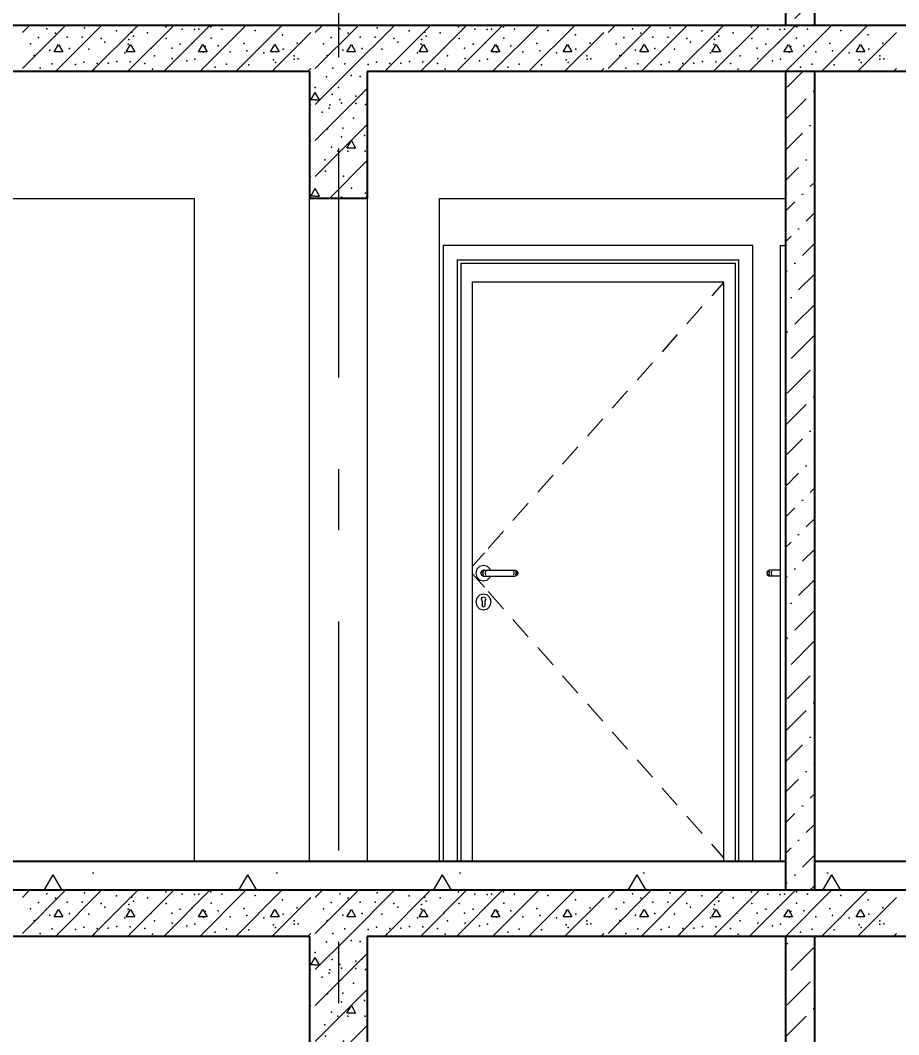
# Model space of a CAD drawing. Header units: millimetres. Extents: x 18162 to 7085488, y 72188 to 247925.
# Drawn here: x 4262510 to 4265555, y 131152 to 134670 of the extents above; entities that cross this region are included whole.
import ezdxf
from ezdxf.enums import TextEntityAlignment as Align

# ---------------------------------------------------------------- set-up
doc = ezdxf.new("R2010")
doc.units = ezdxf.units.MM
doc.header["$MEASUREMENT"] = 0
doc.linetypes.add('Double Dashed', pattern=[1093.611073, 529.166651, -211.666656, 141.111112, -211.666656])
for name, color, linetype in [('Archicad Doors', 7, 'Continuous'), ('Structural - Bearing', 7, 'Continuous'), ('Structural - Grid', 7, 'Continuous')]:
    doc.layers.add(name, color=color, linetype=linetype)
doc.styles.add('GENERATED_STYLE_3', font='', dxfattribs={"width": 0.8})
doc.styles.get('GENERATED_STYLE_3').set_extended_font_data('ISOCPEUR MON')
doc.dimstyles.new('GENERATED_STYLE__12', dxfattribs={"dimtxt": 330.000007, "dimasz": 171, "dimexe": 0.18, "dimexo": 150, "dimgap": 0, "dimtad": 1, "dimdec": 0, "dimzin": 0, "dimdsep": 46, "dimtxsty": 'GENERATED_STYLE_3', "dimblk": 'ARROWHEAD_2', "dimblk1": 'ARROWHEAD_2', "dimblk2": 'ARROWHEAD_2', "dimcen": 0.09, "dimclrd": 13, "dimclre": 13, "dimclrt": 13, "dimadec": 0, "dimazin": 0, "dimtfac": 1, "dimtdec": 4, "dimtmove": 0, "dimatfit": 3, "dimfxl": 1, "dimtolj": 1, "dimtzin": 0, "dimarcsym": 0})
pattern_1 = [(45, (4294986.58, 104752.7), (-106.066, 106.066), [112.5, -37.5, 0, -37.5]), (45, (4294999.84, 104872.03), (-106.066, 106.066), [112.5, -37.5, 0, -37.5])]
pattern_2 = [(0, (4294986.6, 104752.7), (0, 1169.134), [73.125, -601.875]), (0, (4295324.1, 105337.3), (0, 1169.134), [73.125, -601.875]), (60, (4294986.6, 104752.7), (-1012.5, 584.567), [73.125, -601.875]), (60, (4295661.6, 104752.7), (-1012.5, 584.567), [73.125, -601.875]), (120, (4295059.7, 104752.7), (1012.5, 584.567), [73.125, -601.875]), (120, (4295734.7, 104752.7), (1012.5, 584.567), [73.125, -601.875]), (0, (4294986.58, 104865.2), (0, 225), [0, -225, 0, -337.5]), (45, (4295099.08, 104865.2), (-159.099, 159.099), [0, -168.75, 0, -281.25])]

# ---------------------------------------------------------------- blocks, each defined once
blk = doc.blocks.new('*X1374', base_point=(4294986.6, 104752.7))
at = {"layer": 'Structural - Bearing', "color": 7, "linetype": 'Continuous', "lineweight": 9}
for p, q in [((4262517.7, 131628.1), (4262542.2, 131652.7)), ((4262517.7, 131503.1), (4262667.2, 131652.7)), ((4262632.2, 131492.7), (4262792.2, 131652.7)), ((4262757.2, 131492.7), (4262917.2, 131652.7)), ((4262882.2, 131492.7), (4263042.2, 131652.7)), ((4263007.2, 131492.7), (4263167.2, 131652.7)), ((4263132.2, 131492.7), (4263292.2, 131652.7)), ((4263257.2, 131492.7), (4263417.2, 131652.7)), ((4263382.2, 131492.7), (4263517.7, 131628.1)), ((4263532.8, 131628.1), (4263557.4, 131652.7)), ((4263532.8, 131503.1), (4263682.4, 131652.7)), ((4263647.4, 131492.7), (4263807.4, 131652.7)), ((4263772.4, 131492.7), (4263932.4, 131652.7)), ((4263897.4, 131492.7), (4264057.4, 131652.7)), ((4264022.4, 131492.7), (4264182.4, 131652.7)), ((4264147.4, 131492.7), (4264307.4, 131652.7)), ((4264272.4, 131492.7), (4264432.4, 131652.7)), ((4264397.4, 131492.7), (4264532.8, 131628.1)), ((4264547.9, 131628.1), (4264572.5, 131652.7)), ((4264547.9, 131503.1), (4264697.5, 131652.7)), ((4264662.5, 131492.7), (4264822.5, 131652.7)), ((4264787.5, 131492.7), (4264947.5, 131652.7)), ((4264912.5, 131492.7), (4265072.5, 131652.7)), ((4265037.5, 131492.7), (4265197.5, 131652.7)), ((4265162.5, 131492.7), (4265322.5, 131652.7)), ((4265287.5, 131492.7), (4265447.5, 131652.7)), ((4265412.5, 131492.7), (4265547.9, 131628.1)), ((4262627.5, 131560.5), (4262642.7, 131586.5)), ((4262642.7, 131586.5), (4262657.6, 131560.4)), ((4262877.5, 131560.5), (4262892.7, 131586.5)), ((4262892.7, 131586.5), (4262907.6, 131560.4)), ((4263127.5, 131560.5), (4263142.7, 131586.5)), ((4263142.7, 131586.5), (4263157.6, 131560.4)), ((4263377.5, 131560.5), (4263392.7, 131586.5)), ((4263392.7, 131586.5), (4263407.6, 131560.4)), ((4263642.7, 131560.5), (4263657.8, 131586.5)), ((4263657.8, 131586.5), (4263672.7, 131560.4)), ((4263892.7, 131560.5), (4263907.8, 131586.5)), ((4263907.8, 131586.5), (4263922.7, 131560.4)), ((4264142.7, 131560.5), (4264157.8, 131586.5)), ((4264157.8, 131586.5), (4264172.7, 131560.4)), ((4264392.7, 131560.5), (4264407.8, 131586.5)), ((4264407.8, 131586.5), (4264422.7, 131560.4)), ((4264657.8, 131560.5), (4264672.9, 131586.5)), ((4264672.9, 131586.5), (4264687.8, 131560.4)), ((4264907.8, 131560.5), (4264922.9, 131586.5)), ((4264922.9, 131586.5), (4264937.8, 131560.4)), ((4265157.8, 131560.5), (4265172.9, 131586.5)), ((4265172.9, 131586.5), (4265187.8, 131560.4)), ((4265407.8, 131560.5), (4265422.9, 131586.5)), ((4265422.9, 131586.5), (4265437.8, 131560.4)), ((4262657.6, 131560.4), (4262627.5, 131560.5)), ((4262907.6, 131560.4), (4262877.5, 131560.5)), ((4263157.6, 131560.4), (4263127.5, 131560.5)), ((4263407.6, 131560.4), (4263377.5, 131560.5)), ((4263672.7, 131560.4), (4263642.7, 131560.5)), ((4263922.7, 131560.4), (4263892.7, 131560.5)), ((4264172.7, 131560.4), (4264142.7, 131560.5)), ((4264422.7, 131560.4), (4264392.7, 131560.5)), ((4264687.8, 131560.4), (4264657.8, 131560.5)), ((4264937.8, 131560.4), (4264907.8, 131560.5)), ((4265187.8, 131560.4), (4265157.8, 131560.5)), ((4265437.8, 131560.4), (4265407.8, 131560.5)), ((4263507.2, 131492.7), (4263517.7, 131503.1)), ((4264522.4, 131492.7), (4264532.8, 131503.1)), ((4265537.5, 131492.7), (4265547.9, 131503.1))]:
    blk.add_line(p, q, dxfattribs=at)
for p in [(4262602.4, 131640.3), (4262631.6, 131625.8), (4262732.4, 131644.2), (4262843.2, 131633.9), (4262897.1, 131628.7), (4262951.2, 131627.1), (4263014.4, 131647.1), (4263071.1, 131639), (4263113.5, 131637.9), (4263128.9, 131639.5), (4263170.6, 131647.2), (4263208.9, 131639), (4263324.4, 131634.8), (4263617.5, 131640.3), (4263646.7, 131625.8), (4263747.6, 131644.2), (4263858.3, 131633.9), (4263912.2, 131628.7), (4263966.3, 131627.1), (4264029.5, 131647.1), (4264086.2, 131639), (4264128.6, 131637.9), (4264144, 131639.5), (4264185.8, 131647.2), (4264224, 131639), (4264339.5, 131634.8), (4264632.6, 131640.3), (4264661.8, 131625.8), (4264762.7, 131644.2), (4264873.4, 131633.9), (4264927.4, 131628.7), (4264981.5, 131627.1), (4265044.6, 131647.1), (4265101.4, 131639), (4265143.7, 131637.9), (4265159.2, 131639.5), (4265200.9, 131647.2), (4265239.2, 131639), (4265354.6, 131634.8), (4262545.7, 131588.8), (4262572.8, 131610.3), (4262673.1, 131611.7), (4262724.8, 131611.3), (4262790.5, 131607.4), (4262803.4, 131594), (4262884.4, 131587.5), (4262886.3, 131603.9), (4262902.2, 131615.1), (4263016.1, 131607), (4263064.7, 131587.5), (4263105.9, 131591.4), (4263171.4, 131608.7), (4263286, 131589.4), (4263419.4, 131619.4), (4263470.3, 131591.4), (4263560.8, 131588.8), (4263587.9, 131610.3), (4263688.2, 131611.7), (4263739.9, 131611.3), (4263805.6, 131607.4), (4263818.5, 131594), (4263899.5, 131587.5), (4263901.4, 131603.9), (4263917.3, 131615.1), (4264031.2, 131607), (4264079.8, 131587.5), (4264121, 131591.4), (4264186.5, 131608.7), (4264301.2, 131589.4), (4264434.6, 131619.4), (4264485.5, 131591.4), (4264576, 131588.8), (4264603, 131610.3), (4264703.3, 131611.7), (4264755, 131611.3), (4264820.7, 131607.4), (4264833.6, 131594), (4264914.7, 131587.5), (4264916.6, 131603.9), (4264932.4, 131615.1), (4265046.4, 131607), (4265094.9, 131587.5), (4265136.2, 131591.4), (4265201.6, 131608.7), (4265316.3, 131589.4), (4265449.7, 131619.4), (4265500.6, 131591.4), (4262612.7, 131566.9), (4262680.3, 131572.7), (4262747.9, 131569.5), (4262872.4, 131557.6), (4262963.6, 131574), (4263035.1, 131573.3), (4263145.8, 131559.2), (4263151, 131579.8), (4263196.1, 131581.7), (4263237.7, 131560.5), (4263295.7, 131564.8), (4263354, 131557.4), (4263421.4, 131569.5), (4263627.8, 131566.9), (4263695.4, 131572.7), (4263763, 131569.5), (4263887.5, 131557.6), (4263978.7, 131574), (4264050.2, 131573.3), (4264160.9, 131559.2), (4264166.1, 131579.8), (4264211.2, 131581.7), (4264252.9, 131560.5), (4264310.8, 131564.8), (4264369.1, 131557.4), (4264436.5, 131569.5), (4264642.9, 131566.9), (4264710.5, 131572.7), (4264778.1, 131569.5), (4264902.7, 131557.6), (4264993.8, 131574), (4265065.3, 131573.3), (4265176.1, 131559.2), (4265181.2, 131579.8), (4265226.4, 131581.7), (4265268, 131560.5), (4265325.9, 131564.8), (4265384.3, 131557.4), (4265451.6, 131569.5), (4262558.7, 131548.3), (4262620.2, 131519), (4262701.1, 131516.3), (4262729.9, 131524.4), (4262776.6, 131520.5), (4262814.4, 131521.5), (4262844.5, 131527), (4262890.8, 131525.7), (4262941.9, 131520.2), (4262975.8, 131546.3), (4263036.8, 131538.2), (4263087.5, 131529.3), (4263115.1, 131535.4), (4263224.7, 131517.4), (4263302, 131515.9), (4263387.9, 131532.8), (4263394.7, 131523.6), (4263459.6, 131546.8), (4263459.8, 131535), (4263473.5, 131536), (4263573.8, 131548.3), (4263635.3, 131519), (4263716.2, 131516.3), (4263745, 131524.4), (4263791.7, 131520.5), (4263829.6, 131521.5), (4263859.6, 131527), (4263906, 131525.7), (4263957, 131520.2), (4263991, 131546.3), (4264051.9, 131538.2), (4264102.6, 131529.3), (4264130.2, 131535.4), (4264239.9, 131517.4), (4264317.1, 131515.9), (4264403, 131532.8), (4264409.8, 131523.6), (4264474.7, 131546.8), (4264474.9, 131535), (4264488.7, 131536), (4264589, 131548.3), (4264650.5, 131519), (4264731.4, 131516.3), (4264760.1, 131524.4), (4264806.8, 131520.5), (4264844.7, 131521.5), (4264874.7, 131527), (4264921.1, 131525.7), (4264972.2, 131520.2), (4265006.1, 131546.3), (4265067, 131538.2), (4265117.7, 131529.3), (4265145.4, 131535.4), (4265255, 131517.4), (4265332.2, 131515.9), (4265418.1, 131532.8), (4265425, 131523.6), (4265489.9, 131546.8), (4265490, 131535), (4265503.8, 131536), (4262578.8, 131503.5), (4262767.3, 131502), (4262968.5, 131500.7), (4263185.3, 131507.3), (4263593.9, 131503.5), (4263782.4, 131502), (4263983.6, 131500.7), (4264200.4, 131507.3), (4264609, 131503.5), (4264797.6, 131502), (4264998.8, 131500.7), (4265215.6, 131507.3)]:
    blk.add_point(p, dxfattribs=at)
blk = doc.blocks.new('*X1387', base_point=(4294986.6, 104752.7))
at = {"layer": 'Structural - Bearing', "color": 7, "linetype": 'Continuous', "lineweight": 9}
for p, q in [((4262517.7, 134628.2), (4262542.2, 134652.7)), ((4262517.7, 134503.2), (4262667.2, 134652.7)), ((4262632.2, 134492.7), (4262792.2, 134652.7)), ((4262757.2, 134492.7), (4262917.2, 134652.7)), ((4262882.2, 134492.7), (4263042.2, 134652.7)), ((4263007.2, 134492.7), (4263167.2, 134652.7)), ((4263132.2, 134492.7), (4263292.2, 134652.7)), ((4263257.2, 134492.7), (4263417.2, 134652.7)), ((4263532.8, 134628.2), (4263557.3, 134652.7)), ((4263532.8, 134503.2), (4263682.3, 134652.7)), ((4263647.3, 134492.7), (4263807.3, 134652.7)), ((4263772.3, 134492.7), (4263932.3, 134652.7)), ((4263897.3, 134492.7), (4264057.3, 134652.7)), ((4264022.3, 134492.7), (4264182.3, 134652.7)), ((4264147.3, 134492.7), (4264307.3, 134652.7)), ((4264272.3, 134492.7), (4264432.3, 134652.7)), ((4264547.9, 134628.2), (4264572.5, 134652.7)), ((4264547.9, 134503.2), (4264697.5, 134652.7)), ((4264662.5, 134492.7), (4264822.5, 134652.7)), ((4264787.5, 134492.7), (4264947.5, 134652.7)), ((4264912.5, 134492.7), (4265072.5, 134652.7)), ((4265037.5, 134492.7), (4265197.5, 134652.7)), ((4265162.5, 134492.7), (4265322.5, 134652.7)), ((4265287.5, 134492.7), (4265447.5, 134652.7)), ((4263382.2, 134492.7), (4263517.7, 134628.2)), ((4264397.3, 134492.7), (4264532.8, 134628.2)), ((4265412.5, 134492.7), (4265547.9, 134628.2)), ((4262627.5, 134560.5), (4262642.7, 134586.5)), ((4262642.7, 134586.5), (4262657.6, 134560.5)), ((4262877.5, 134560.5), (4262892.7, 134586.5)), ((4262892.7, 134586.5), (4262907.6, 134560.5)), ((4263127.5, 134560.5), (4263142.7, 134586.5)), ((4263142.7, 134586.5), (4263157.6, 134560.5)), ((4263377.5, 134560.5), (4263392.7, 134586.5)), ((4263392.7, 134586.5), (4263407.6, 134560.5)), ((4263642.7, 134560.5), (4263657.8, 134586.5)), ((4263657.8, 134586.5), (4263672.7, 134560.5)), ((4263892.7, 134560.5), (4263907.8, 134586.5)), ((4263907.8, 134586.5), (4263922.7, 134560.5)), ((4264142.7, 134560.5), (4264157.8, 134586.5)), ((4264157.8, 134586.5), (4264172.7, 134560.5)), ((4264392.7, 134560.5), (4264407.8, 134586.5)), ((4264407.8, 134586.5), (4264422.7, 134560.5)), ((4264657.8, 134560.5), (4264672.9, 134586.5)), ((4264672.9, 134586.5), (4264687.8, 134560.5)), ((4264907.8, 134560.5), (4264922.9, 134586.5)), ((4264922.9, 134586.5), (4264937.8, 134560.5)), ((4265157.8, 134560.5), (4265172.9, 134586.5)), ((4265172.9, 134586.5), (4265187.8, 134560.5)), ((4265407.8, 134560.5), (4265422.9, 134586.5)), ((4265422.9, 134586.5), (4265437.8, 134560.5)), ((4262657.6, 134560.5), (4262627.5, 134560.5)), ((4262907.6, 134560.5), (4262877.5, 134560.5)), ((4263157.6, 134560.5), (4263127.5, 134560.5)), ((4263407.6, 134560.5), (4263377.5, 134560.5)), ((4263672.7, 134560.5), (4263642.7, 134560.5)), ((4263922.7, 134560.5), (4263892.7, 134560.5)), ((4264172.7, 134560.5), (4264142.7, 134560.5)), ((4264422.7, 134560.5), (4264392.7, 134560.5)), ((4264687.8, 134560.5), (4264657.8, 134560.5)), ((4264937.8, 134560.5), (4264907.8, 134560.5)), ((4265187.8, 134560.5), (4265157.8, 134560.5)), ((4265437.8, 134560.5), (4265407.8, 134560.5)), ((4263507.2, 134492.7), (4263517.7, 134503.2)), ((4264522.3, 134492.7), (4264532.8, 134503.2)), ((4265537.5, 134492.7), (4265547.9, 134503.2))]:
    blk.add_line(p, q, dxfattribs=at)
for p in [(4263014.4, 134647.2), (4263170.6, 134647.3), (4264029.5, 134647.2), (4264185.8, 134647.3), (4265044.6, 134647.2), (4265200.9, 134647.3), (4262602.4, 134640.4), (4262631.6, 134625.8), (4262673.1, 134611.7), (4262724.8, 134611.4), (4262732.4, 134644.2), (4262843.2, 134633.9), (4262897.1, 134628.7), (4262902.2, 134615.2), (4262951.2, 134627.2), (4263071.1, 134639.1), (4263113.5, 134638), (4263128.9, 134639.5), (4263208.9, 134639.1), (4263324.4, 134634.9), (4263419.4, 134619.5), (4263617.5, 134640.4), (4263646.7, 134625.8), (4263688.2, 134611.7), (4263739.9, 134611.4), (4263747.6, 134644.2), (4263858.3, 134633.9), (4263912.2, 134628.7), (4263917.3, 134615.2), (4263966.3, 134627.2), (4264086.2, 134639.1), (4264128.6, 134638), (4264144, 134639.5), (4264224, 134639.1), (4264339.5, 134634.9), (4264434.6, 134619.5), (4264632.6, 134640.4), (4264661.8, 134625.8), (4264703.3, 134611.7), (4264755, 134611.4), (4264762.7, 134644.2), (4264873.4, 134633.9), (4264927.4, 134628.7), (4264932.4, 134615.2), (4264981.5, 134627.2), (4265101.4, 134639.1), (4265143.7, 134638), (4265159.2, 134639.5), (4265239.2, 134639.1), (4265354.6, 134634.9), (4265449.7, 134619.5), (4262545.7, 134588.9), (4262572.8, 134610.3), (4262790.5, 134607.5), (4262803.4, 134594), (4262884.4, 134587.6), (4262886.3, 134604), (4263016.1, 134607.1), (4263064.7, 134587.6), (4263105.9, 134591.4), (4263151, 134579.8), (4263171.4, 134608.7), (4263196.1, 134581.7), (4263286, 134589.5), (4263470.3, 134591.4), (4263560.8, 134588.9), (4263587.9, 134610.3), (4263805.6, 134607.5), (4263818.5, 134594), (4263899.5, 134587.6), (4263901.4, 134604), (4264031.2, 134607.1), (4264079.8, 134587.6), (4264121, 134591.4), (4264166.1, 134579.8), (4264186.5, 134608.7), (4264211.2, 134581.7), (4264301.2, 134589.5), (4264485.5, 134591.4), (4264576, 134588.9), (4264603, 134610.3), (4264820.7, 134607.5), (4264833.6, 134594), (4264914.7, 134587.6), (4264916.6, 134604), (4265046.4, 134607.1), (4265094.9, 134587.6), (4265136.2, 134591.4), (4265181.2, 134579.8), (4265201.6, 134608.7), (4265226.4, 134581.7), (4265316.3, 134589.5), (4265500.6, 134591.4), (4262558.7, 134548.4), (4262612.7, 134567), (4262680.3, 134572.8), (4262747.9, 134569.5), (4262872.4, 134557.6), (4262963.6, 134574.1), (4262975.8, 134546.4), (4263035.1, 134573.4), (4263145.8, 134559.2), (4263237.7, 134560.5), (4263295.7, 134564.8), (4263354, 134557.5), (4263421.4, 134569.5), (4263459.6, 134546.8), (4263573.8, 134548.4), (4263627.8, 134567), (4263695.4, 134572.8), (4263763, 134569.5), (4263887.5, 134557.6), (4263978.7, 134574.1), (4263991, 134546.4), (4264050.2, 134573.4), (4264160.9, 134559.2), (4264252.9, 134560.5), (4264310.8, 134564.8), (4264369.1, 134557.5), (4264436.5, 134569.5), (4264474.7, 134546.8), (4264589, 134548.4), (4264642.9, 134567), (4264710.5, 134572.8), (4264778.1, 134569.5), (4264902.7, 134557.6), (4264993.8, 134574.1), (4265006.1, 134546.4), (4265065.3, 134573.4), (4265176.1, 134559.2), (4265268, 134560.5), (4265325.9, 134564.8), (4265384.3, 134557.5), (4265451.6, 134569.5), (4265489.9, 134546.8), (4262620.2, 134519), (4262701.1, 134516.4), (4262729.9, 134524.5), (4262776.6, 134520.6), (4262814.4, 134521.5), (4262844.5, 134527), (4262890.8, 134525.8), (4262941.9, 134520.3), (4263036.8, 134538.2), (4263087.5, 134529.4), (4263115.1, 134535.5), (4263185.3, 134507.4), (4263224.7, 134517.5), (4263302, 134515.9), (4263387.9, 134532.8), (4263394.7, 134523.6), (4263459.8, 134535), (4263473.5, 134536), (4263635.3, 134519), (4263716.2, 134516.4), (4263745, 134524.5), (4263791.7, 134520.6), (4263829.6, 134521.5), (4263859.6, 134527), (4263906, 134525.8), (4263957, 134520.3), (4264051.9, 134538.2), (4264102.6, 134529.4), (4264130.2, 134535.5), (4264200.4, 134507.4), (4264239.9, 134517.5), (4264317.1, 134515.9), (4264403, 134532.8), (4264409.8, 134523.6), (4264474.9, 134535), (4264488.7, 134536), (4264650.5, 134519), (4264731.4, 134516.4), (4264760.1, 134524.5), (4264806.8, 134520.6), (4264844.7, 134521.5), (4264874.7, 134527), (4264921.1, 134525.8), (4264972.2, 134520.3), (4265067, 134538.2), (4265117.7, 134529.4), (4265145.4, 134535.5), (4265215.6, 134507.4), (4265255, 134517.5), (4265332.2, 134515.9), (4265418.1, 134532.8), (4265425, 134523.6), (4265490, 134535), (4265503.8, 134536), (4262578.8, 134503.6), (4262767.3, 134502), (4262968.5, 134500.8), (4263593.9, 134503.6), (4263782.4, 134502), (4263983.6, 134500.8), (4264609, 134503.6), (4264797.6, 134502), (4264998.8, 134500.8)]:
    blk.add_point(p, dxfattribs=at)
blk = doc.blocks.new('*X1462', base_point=(4294986.6, 104752.7))
at = {"layer": 'Structural - Bearing', "color": 7, "linetype": 'Continuous', "lineweight": 9}
for p, q in [((4263532.8, 131378.1), (4263647.4, 131492.7)), ((4263517.7, 131393.8), (4263532.8, 131419.8)), ((4263532.8, 131253.1), (4263713.1, 131433.4)), ((4263547.9, 131393.8), (4263532.8, 131419.8)), ((4263513.1, 131373.6), (4263517.7, 131378.1)), ((4263532.8, 131393.8), (4263517.7, 131393.8)), ((4263532.8, 131393.8), (4263547.9, 131393.8)), ((4263532.8, 131128.1), (4263713.1, 131308.4)), ((4263513.1, 131248.6), (4263517.7, 131253.1)), ((4263642.7, 131227.1), (4263657.8, 131253.1)), ((4263657.8, 131253.1), (4263672.7, 131227.1)), ((4263672.7, 131227.1), (4263642.7, 131227.1)), ((4263582.4, 131052.7), (4263713.1, 131183.4)), ((4263513.1, 131123.6), (4263517.7, 131128.1)), ((4263517.7, 131060.5), (4263532.8, 131086.5)), ((4263532.8, 131060.5), (4263517.7, 131060.5)), ((4263547.9, 131060.5), (4263532.8, 131086.5)), ((4263532.8, 131060.5), (4263547.9, 131060.5)), ((4263707.4, 131052.7), (4263713.1, 131058.4))]:
    blk.add_line(p, q, dxfattribs=at)
for p in [(4263571.3, 131474.1), (4263657.3, 131478.8), (4263687.9, 131475.1), (4263532.8, 131436.8), (4263591.7, 131412.4), (4263613.6, 131436.8), (4263694.1, 131414.4), (4263583.1, 131376.8), (4263617.5, 131395.6), (4263623.9, 131382.8), (4263673.8, 131406.8), (4263673.8, 131381.2), (4263706.7, 131378.3), (4263557, 131351.9), (4263580.9, 131365.2), (4263665, 131330.4), (4263575.4, 131293.3), (4263627.8, 131296.5), (4263703.8, 131270.7), (4263623.3, 131265.5), (4263589.3, 131230.6), (4263610.6, 131216.3), (4263645.8, 131216.6), (4263669, 131226.9), (4263705.2, 131216.1), (4263566.1, 131186.7), (4263568, 131147.3), (4263631, 131129.5), (4263658.8, 131087.8), (4263707.2, 131070.8), (4263624.8, 131056.9)]:
    blk.add_point(p, dxfattribs=at)
blk = doc.blocks.new('*X1463', base_point=(4294986.6, 104752.7))
at = {"layer": 'Structural - Bearing', "color": 7, "linetype": 'Continuous', "lineweight": 9}
for p, q in [((4263532.8, 134378.2), (4263647.3, 134492.7)), ((4263517.7, 134393.9), (4263532.8, 134419.9)), ((4263532.8, 134253.2), (4263713.1, 134433.5)), ((4263547.9, 134393.9), (4263532.8, 134419.9)), ((4263513.1, 134373.6), (4263517.7, 134378.2)), ((4263532.8, 134393.8), (4263517.7, 134393.9)), ((4263532.8, 134393.8), (4263547.9, 134393.9)), ((4263532.8, 134128.2), (4263713.1, 134308.5)), ((4263513.1, 134248.6), (4263517.7, 134253.2)), ((4263642.7, 134227.2), (4263657.8, 134253.2)), ((4263672.7, 134227.2), (4263642.7, 134227.2)), ((4263657.8, 134253.2), (4263672.7, 134227.2)), ((4263582.3, 134052.7), (4263713.1, 134183.5)), ((4263513.1, 134123.6), (4263517.7, 134128.2)), ((4263517.7, 134060.5), (4263532.8, 134086.5)), ((4263547.9, 134060.5), (4263532.8, 134086.5)), ((4263532.8, 134060.5), (4263517.7, 134060.5)), ((4263532.8, 134060.5), (4263547.9, 134060.5)), ((4263707.3, 134052.7), (4263713.1, 134058.5))]:
    blk.add_line(p, q, dxfattribs=at)
for p in [(4263571.3, 134474.2), (4263657.3, 134478.8), (4263687.9, 134475.2), (4263532.8, 134436.9), (4263613.6, 134436.9), (4263591.7, 134412.4), (4263673.8, 134406.9), (4263694.1, 134414.4), (4263580.9, 134365.2), (4263583.1, 134376.8), (4263617.5, 134395.7), (4263623.9, 134382.8), (4263673.8, 134381.2), (4263706.7, 134378.4), (4263557, 134351.9), (4263665, 134330.5), (4263627.8, 134296.5), (4263575.4, 134293.4), (4263623.3, 134265.6), (4263703.8, 134270.8), (4263589.3, 134230.6), (4263669, 134227), (4263610.6, 134216.3), (4263645.8, 134216.7), (4263705.2, 134216.1), (4263566.1, 134186.8), (4263568, 134147.3), (4263631, 134129.6), (4263658.8, 134087.9), (4263624.8, 134057), (4263707.2, 134070.8)]:
    blk.add_point(p, dxfattribs=at)
blk = doc.blocks.new('Standard grid marker[365]_3', base_point=(4263613.1, 164752.7))
at = {"layer": 'Structural - Grid', "color": 13, "linetype": 'Double Dashed', "lineweight": 13, "ltscale": 1.5}
blk.add_line((4263613.1, 163752.7), (4263613.1, 97752.7), dxfattribs=at)
at = {"layer": 'Structural - Grid', "color": 13, "lineweight": 13, "style": 'GENERATED_STYLE_3'}
blk.add_attdef('AC_MarkerText_1', text='', height=375, rotation=360, dxfattribs=at).set_placement((4263613.1, 96490.2), align=Align.TOP_CENTER)
blk = doc.blocks.new('*D1665', base_point=(4294986.6, 104752.7))
at = {"color": 12, "linetype": 'Continuous', "lineweight": 35}
for p, q in [((4268368, 131557.7), (4268593, 131427.8)), ((4268368, 128817.7), (4268593, 128687.8))]:
    blk.add_line(p, q, dxfattribs=at)
at = {"color": 13, "linetype": 'Continuous', "lineweight": 13}
for p, q in [((4268649.2, 131492.7), (4268311.7, 131492.7)), ((4268480.5, 128752.7), (4268480.5, 131492.7)), ((4268649.2, 128752.7), (4268311.7, 128752.7))]:
    blk.add_line(p, q, dxfattribs=at)
at = {"color": 13, "lineweight": 13, "char_height": 330, "attachment_point": 7, "rotation": 90, "style": 'GENERATED_STYLE_3'}
for s, insert in [('\\A1;{\\pql;\\fISOCPEUR MON|b0|i0|c0|p0;\\W0.800000;260}', (4268510.3, 130874.4)), ('\\A1;{\\pql;\\fISOCPEUR MON|b0|i0|c0|p0;\\W0.800000;2,740}', (4268576.1, 129417.9))]:
    blk.add_mtext(s, dxfattribs=dict(at, insert=insert))
blk = doc.blocks.new('ARROWHEAD_2')
at = {"color": 0, "linetype": 'Continuous', "lineweight": 0}
for p, q in [((-0.378, -0.655), (0.378, 0.655)), ((0, 0), (-1, 0))]:
    blk.add_line(p, q, dxfattribs=at)
blk = doc.blocks.new('*D1666', base_point=(4294986.6, 104752.7))
at = {"color": 12, "linetype": 'Continuous', "lineweight": 35}
for p, q in [((4268368, 131817.7), (4268593, 131687.8)), ((4268368, 131557.7), (4268593, 131427.8))]:
    blk.add_line(p, q, dxfattribs=at)
at = {"color": 13, "linetype": 'Continuous', "lineweight": 13}
for p, q in [((4268649.2, 131752.7), (4268311.7, 131752.7)), ((4268480.5, 131492.7), (4268480.5, 131752.7)), ((4268649.2, 131492.7), (4268311.7, 131492.7))]:
    blk.add_line(p, q, dxfattribs=at)
blk = doc.blocks.new('*D1667', base_point=(4294986.6, 104752.7))
at = {"color": 12, "linetype": 'Continuous', "lineweight": 35}
for p, q in [((4268368, 134557.7), (4268593, 134427.8)), ((4268368, 131817.7), (4268593, 131687.8))]:
    blk.add_line(p, q, dxfattribs=at)
at = {"color": 13, "linetype": 'Continuous', "lineweight": 13}
for p, q in [((4268649.2, 134492.7), (4268311.7, 134492.7)), ((4268480.5, 131752.7), (4268480.5, 134492.7)), ((4268649.2, 131752.7), (4268311.7, 131752.7))]:
    blk.add_line(p, q, dxfattribs=at)
at = {"color": 13, "lineweight": 13, "char_height": 330, "attachment_point": 7, "rotation": 90, "style": 'GENERATED_STYLE_3'}
for s, insert in [('\\A1;{\\pql;\\fISOCPEUR MON|b0|i0|c0|p0;\\W0.800000;260}', (4268510.3, 133874.4)), ('\\A1;{\\pql;\\fISOCPEUR MON|b0|i0|c0|p0;\\W0.800000;2,740}', (4268576.1, 132417.9))]:
    blk.add_mtext(s, dxfattribs=dict(at, insert=insert))
blk = doc.blocks.new('*D1668', base_point=(4294986.6, 104752.7))
at = {"color": 12, "linetype": 'Continuous', "lineweight": 35}
for p, q in [((4268368, 134817.7), (4268593, 134687.8)), ((4268368, 134557.7), (4268593, 134427.8))]:
    blk.add_line(p, q, dxfattribs=at)
at = {"color": 13, "linetype": 'Continuous', "lineweight": 13}
for p, q in [((4268649.2, 134752.7), (4268311.7, 134752.7)), ((4268480.5, 134492.7), (4268480.5, 134752.7)), ((4268649.2, 134492.7), (4268311.7, 134492.7))]:
    blk.add_line(p, q, dxfattribs=at)
blk = doc.blocks.new('*D1712', base_point=(4294986.6, 104752.7))
at = {"color": 12, "linetype": 'Continuous', "lineweight": 35}
for p, q in [((4271333.2, 131117.7), (4271558.2, 130987.8)), ((4271333.2, 128817.7), (4271558.2, 128687.8))]:
    blk.add_line(p, q, dxfattribs=at)
at = {"color": 13, "linetype": 'Continuous', "lineweight": 13}
for p, q in [((4271614.4, 131052.7), (4270763.1, 131052.7)), ((4271445.7, 128752.7), (4271445.7, 131052.7)), ((4271614.4, 128752.7), (4271276.9, 128752.7))]:
    blk.add_line(p, q, dxfattribs=at)
at = {"color": 13, "lineweight": 13, "char_height": 330, "attachment_point": 7, "rotation": 90, "style": 'GENERATED_STYLE_3'}
for s, insert in [('\\A1;{\\pql;\\fISOCPEUR MON|b0|i0|c0|p0;\\W0.800000;440}', (4271096, 130969.7)), ('\\A1;{\\pql;\\fISOCPEUR MON|b0|i0|c0|p0;\\W0.800000;2,300}', (4271541.3, 129764.4)), ('\\A1;{\\pql;\\fISOCPEUR MON|b0|i0|c0|p0;\\W0.800000;260}', (4271475.5, 128817.7))]:
    blk.add_mtext(s, dxfattribs=dict(at, insert=insert))
blk = doc.blocks.new('*D1713', base_point=(4294986.6, 104752.7))
at = {"color": 12, "linetype": 'Continuous', "lineweight": 35}
for p, q in [((4271333.2, 131557.7), (4271558.2, 131427.8)), ((4271333.2, 131117.7), (4271558.2, 130987.8))]:
    blk.add_line(p, q, dxfattribs=at)
at = {"color": 13, "linetype": 'Continuous', "lineweight": 13}
for p, q in [((4271614.4, 131492.7), (4271276.9, 131492.7)), ((4271445.7, 131052.7), (4271445.7, 131492.7)), ((4271614.4, 131052.7), (4270763.1, 131052.7))]:
    blk.add_line(p, q, dxfattribs=at)
blk = doc.blocks.new('*D1714', base_point=(4294986.6, 104752.7))
at = {"color": 12, "linetype": 'Continuous', "lineweight": 35}
for p, q in [((4271333.2, 131817.7), (4271558.2, 131687.8)), ((4271333.2, 131557.7), (4271558.2, 131427.8))]:
    blk.add_line(p, q, dxfattribs=at)
at = {"color": 13, "linetype": 'Continuous', "lineweight": 13}
for p, q in [((4271614.4, 131752.7), (4271276.9, 131752.7)), ((4271445.7, 131492.7), (4271445.7, 131752.7)), ((4271614.4, 131492.7), (4271276.9, 131492.7))]:
    blk.add_line(p, q, dxfattribs=at)
blk = doc.blocks.new('*D1715', base_point=(4294986.6, 104752.7))
at = {"color": 12, "linetype": 'Continuous', "lineweight": 35}
for p, q in [((4271333.2, 134117.7), (4271558.2, 133987.8)), ((4271333.2, 131817.7), (4271558.2, 131687.8))]:
    blk.add_line(p, q, dxfattribs=at)
at = {"color": 13, "linetype": 'Continuous', "lineweight": 13}
for p, q in [((4271614.4, 134052.7), (4270763.1, 134052.7)), ((4271445.7, 131752.7), (4271445.7, 134052.7)), ((4271614.4, 131752.7), (4271276.9, 131752.7))]:
    blk.add_line(p, q, dxfattribs=at)
at = {"color": 13, "lineweight": 13, "char_height": 330, "attachment_point": 7, "rotation": 90, "style": 'GENERATED_STYLE_3'}
for s, insert in [('\\A1;{\\pql;\\fISOCPEUR MON|b0|i0|c0|p0;\\W0.800000;440}', (4271096, 133969.7)), ('\\A1;{\\pql;\\fISOCPEUR MON|b0|i0|c0|p0;\\W0.800000;2,300}', (4271541.3, 132764.4)), ('\\A1;{\\pql;\\fISOCPEUR MON|b0|i0|c0|p0;\\W0.800000;260}', (4271475.5, 131817.7))]:
    blk.add_mtext(s, dxfattribs=dict(at, insert=insert))
blk = doc.blocks.new('*D1716', base_point=(4294986.6, 104752.7))
at = {"color": 12, "linetype": 'Continuous', "lineweight": 35}
for p, q in [((4271333.2, 134557.7), (4271558.2, 134427.8)), ((4271333.2, 134117.7), (4271558.2, 133987.8))]:
    blk.add_line(p, q, dxfattribs=at)
at = {"color": 13, "linetype": 'Continuous', "lineweight": 13}
for p, q in [((4271614.4, 134492.7), (4271276.9, 134492.7)), ((4271445.7, 134052.7), (4271445.7, 134492.7)), ((4271614.4, 134052.7), (4270763.1, 134052.7))]:
    blk.add_line(p, q, dxfattribs=at)
blk = doc.blocks.new('*D1717', base_point=(4294986.6, 104752.7))
at = {"color": 12, "linetype": 'Continuous', "lineweight": 35}
for p, q in [((4271333.2, 134817.7), (4271558.2, 134687.8)), ((4271333.2, 134557.7), (4271558.2, 134427.8))]:
    blk.add_line(p, q, dxfattribs=at)
at = {"color": 13, "linetype": 'Continuous', "lineweight": 13}
for p, q in [((4271614.4, 134752.7), (4271276.9, 134752.7)), ((4271445.7, 134492.7), (4271445.7, 134752.7)), ((4271614.4, 134492.7), (4271276.9, 134492.7))]:
    blk.add_line(p, q, dxfattribs=at)

msp = doc.modelspace()

# ---------------------------------------------------------------- hatches: boundary and pattern name
at = {"layer": 'Structural - Bearing', "linetype": 'Continuous', "lineweight": 9}
h = msp.add_hatch(dxfattribs=at)
h.set_pattern_fill('Dot___Dashed_0003', style=0, pattern_type=2)
h.set_pattern_definition(pattern_1)
h.paths.add_polyline_path([(4265263.1, 137492.7), (4265163.1, 137492.7), (4265163.1, 134652.7), (4265263.1, 134652.7)])
h = msp.add_hatch(dxfattribs=at)
h.set_pattern_fill('Lightweight_Concrete_0003', style=0, pattern_type=2)
h.set_pattern_definition(pattern_2)
h.paths.add_polyline_path([(4259913.1, 134752.7), (4259913.1, 134652.7), (4265163.1, 134652.7), (4265163.1, 134752.7)])
h = msp.add_hatch(dxfattribs=at)
h.set_pattern_fill('Lightweight_Concrete_0003', style=0, pattern_type=2)
h.set_pattern_definition(pattern_2)
h.paths.add_polyline_path([(4265263.1, 134752.7), (4265263.1, 134652.7), (4267513.1, 134652.7), (4267513.1, 134752.7)])
h = msp.add_hatch(dxfattribs=at)
h.set_pattern_fill('Dot___Dashed_0003', style=0, pattern_type=2)
h.set_pattern_definition(pattern_1)
h.paths.add_polyline_path([(4265263.1, 134492.7), (4265163.1, 134492.7), (4265163.1, 131652.7), (4265263.1, 131652.7)])
h = msp.add_hatch(dxfattribs=at)
h.set_pattern_fill('Lightweight_Concrete_0003', style=0, pattern_type=2)
h.set_pattern_definition(pattern_2)
h.paths.add_polyline_path([(4259913.1, 131752.7), (4259913.1, 131652.7), (4265163.1, 131652.7), (4265163.1, 131752.7)])
h = msp.add_hatch(dxfattribs=at)
h.set_pattern_fill('Lightweight_Concrete_0003', style=0, pattern_type=2)
h.set_pattern_definition(pattern_2)
h.paths.add_polyline_path([(4265263.1, 131752.7), (4265263.1, 131652.7), (4267513.1, 131652.7), (4267513.1, 131752.7)])
h = msp.add_hatch(dxfattribs=at)
h.set_pattern_fill('Dot___Dashed_0003', style=0, pattern_type=2)
h.set_pattern_definition(pattern_1)
h.paths.add_polyline_path([(4265263.1, 131492.7), (4265163.1, 131492.7), (4265163.1, 128652.7), (4265263.1, 128652.7)])

# ---------------------------------------------------------------- linework, layer by layer
at = {"layer": 'Archicad Doors', "color": 7, "linetype": 'Continuous', "lineweight": 9}
for p, q in [((4260413.3, 134052.7), (4263113.3, 134052.7)), ((4263113.3, 134052.7), (4263113.3, 131752.7)), ((4263513.1, 131752.7), (4263513.1, 134052.7)), ((4263713.1, 134052.7), (4263713.1, 131752.7)), ((4263963.1, 131752.7), (4263963.1, 134052.7)), ((4263963.1, 134052.7), (4265163.1, 134052.7)), ((4263976.1, 133889.7), (4263976.1, 131752.7)), ((4265050.1, 133889.7), (4263976.1, 133889.7)), ((4265050.1, 131752.7), (4265050.1, 133889.7)), ((4265144.1, 133889.7), (4265144.1, 131752.7)), ((4265144.1, 133889.7), (4265163.1, 133889.7)), ((4264026.1, 131752.7), (4264026.1, 133839.7)), ((4264026.1, 133839.7), (4265000.1, 133839.7)), ((4265000.1, 133839.7), (4265000.1, 131752.7)), ((4264038.1, 131752.7), (4264038.1, 133827.7)), ((4264038.1, 133827.7), (4264988.1, 133827.7)), ((4264988.1, 133827.7), (4264988.1, 131752.7)), ((4264078.1, 131752.7), (4264078.1, 133762.7)), ((4264078.1, 133762.7), (4264948.1, 133762.7)), ((4264948.1, 133761.1), (4264907.1, 133714.8)), ((4264948.1, 133762.7), (4264948.1, 131752.7)), ((4264874, 133677.3), (4264821, 133617.4)), ((4264787.9, 133579.9), (4264734.9, 133520)), ((4264701.7, 133482.5), (4264648.8, 133422.6)), ((4264615.6, 133385.2), (4264562.6, 133325.2)), ((4264529.5, 133287.8), (4264476.5, 133227.8)), ((4264443.4, 133190.4), (4264390.4, 133130.5)), ((4264357.3, 133093), (4264304.3, 133033.1)), ((4264271.2, 132995.6), (4264218.2, 132935.7)), ((4264185.1, 132898.2), (4264132.1, 132838.3)), ((4264119.1, 132823.6), (4264078.1, 132777.3)), ((4264119.1, 132703.8), (4264078.1, 132750.1)), ((4264092.7, 132766.2), (4264089.1, 132752.7)), ((4264089.1, 132752.7), (4264092.7, 132739.2)), ((4264102.6, 132776.1), (4264092.7, 132766.2)), ((4264116.1, 132779.7), (4264102.6, 132776.1)), ((4264109, 132759.8), (4264106.1, 132752.7)), ((4264106.1, 132752.7), (4264109, 132745.6)), ((4264110.6, 132759.8), (4264107.8, 132752.7)), ((4264107.8, 132752.7), (4264110.6, 132745.6)), ((4264116.1, 132762.7), (4264109, 132759.8)), ((4264115.4, 132759.8), (4264113.3, 132752.7)), ((4264113.3, 132752.7), (4264115.4, 132745.6)), ((4264129.6, 132776.1), (4264116.1, 132779.7)), ((4264116.1, 132762.7), (4264117.2, 132762.7)), ((4264117.2, 132762.7), (4264120.5, 132762.7)), ((4264120.5, 132762.7), (4264125.4, 132762.7)), ((4264122.6, 132759.8), (4264121.5, 132752.7)), ((4264121.5, 132752.7), (4264122.6, 132745.6)), ((4264125.4, 132762.7), (4264131.1, 132762.7)), ((4264139.5, 132766.2), (4264129.6, 132776.1)), ((4264131.1, 132762.7), (4264211.1, 132762.7)), ((4264140.4, 132762.7), (4264139.5, 132766.2)), ((4264211.1, 132762.7), (4264216.8, 132762.7)), ((4264216.8, 132762.7), (4264221.7, 132762.7)), ((4264219.6, 132759.8), (4264220.7, 132752.7)), ((4264220.7, 132752.7), (4264219.6, 132745.6)), ((4264221.7, 132762.7), (4264225, 132762.7)), ((4264225, 132762.7), (4264226.1, 132762.7)), ((4264226.1, 132762.7), (4264233.2, 132759.8)), ((4264226.8, 132759.8), (4264228.9, 132752.7)), ((4264228.9, 132752.7), (4264226.8, 132745.6)), ((4264231.6, 132759.8), (4264234.4, 132752.7)), ((4264234.4, 132752.7), (4264231.6, 132745.6)), ((4264233.2, 132759.8), (4264236.1, 132752.7)), ((4264236.1, 132752.7), (4264233.2, 132745.6)), ((4265101, 132759.8), (4265098.1, 132752.7)), ((4265098.1, 132752.7), (4265101, 132745.6)), ((4265102.6, 132759.8), (4265099.8, 132752.7)), ((4265099.8, 132752.7), (4265102.6, 132745.6)), ((4265108.1, 132762.7), (4265101, 132759.8)), ((4265107.4, 132759.8), (4265105.3, 132752.7)), ((4265105.3, 132752.7), (4265107.4, 132745.6)), ((4265109.2, 132762.7), (4265108.1, 132762.7)), ((4265112.5, 132762.7), (4265109.2, 132762.7)), ((4265117.4, 132762.7), (4265112.5, 132762.7)), ((4265114.6, 132759.8), (4265113.5, 132752.7)), ((4265113.5, 132752.7), (4265114.6, 132745.6)), ((4265123.1, 132762.7), (4265117.4, 132762.7)), ((4265144.1, 132762.7), (4265123.1, 132762.7)), ((4264092.7, 132739.2), (4264102.6, 132729.3)), ((4264102.6, 132729.3), (4264116.1, 132725.7)), ((4264109, 132745.6), (4264116.1, 132742.7)), ((4264116.1, 132742.7), (4264117.2, 132742.7)), ((4264116.1, 132725.7), (4264129.6, 132729.3)), ((4264117.2, 132742.7), (4264120.5, 132742.7)), ((4264120.5, 132742.7), (4264125.4, 132742.7)), ((4264125.4, 132742.7), (4264131.1, 132742.7)), ((4264129.6, 132729.3), (4264139.5, 132739.2)), ((4264131.1, 132742.7), (4264211.1, 132742.7)), ((4264139.5, 132739.2), (4264140.4, 132742.7)), ((4264211.1, 132742.7), (4264216.8, 132742.7)), ((4264216.8, 132742.7), (4264221.7, 132742.7)), ((4264221.7, 132742.7), (4264225, 132742.7)), ((4264225, 132742.7), (4264226.1, 132742.7)), ((4264233.2, 132745.6), (4264226.1, 132742.7)), ((4265101, 132745.6), (4265108.1, 132742.7)), ((4265109.2, 132742.7), (4265108.1, 132742.7)), ((4265112.5, 132742.7), (4265109.2, 132742.7)), ((4265117.4, 132742.7), (4265112.5, 132742.7)), ((4265123.1, 132742.7), (4265117.4, 132742.7)), ((4265144.1, 132742.7), (4265123.1, 132742.7)), ((4264102.6, 132676.1), (4264092.7, 132666.2)), ((4264116.1, 132679.7), (4264102.6, 132676.1)), ((4264129.6, 132676.1), (4264116.1, 132679.7)), ((4264139.5, 132666.2), (4264129.6, 132676.1)), ((4264185.1, 132629.2), (4264132.1, 132689.1)), ((4264092.7, 132666.2), (4264089.1, 132652.7)), ((4264089.1, 132652.7), (4264092.7, 132639.2)), ((4264109.4, 132664.3), (4264108.6, 132662.4)), ((4264111.1, 132657.1), (4264108.6, 132662.4)), ((4264109.4, 132664.3), (4264110.7, 132667.8)), ((4264110.7, 132667.8), (4264116.1, 132670.1)), ((4264111.1, 132655.6), (4264111.1, 132657.1)), ((4264111.1, 132655.6), (4264111.1, 132652.7)), ((4264111.1, 132652.7), (4264111.1, 132649.8)), ((4264111.1, 132649.8), (4264111.1, 132644)), ((4264111.1, 132644), (4264111.1, 132640.2)), ((4264116.1, 132670.1), (4264121.5, 132667.8)), ((4264123.6, 132662.4), (4264121.1, 132657.1)), ((4264121.1, 132657.1), (4264121.1, 132655.6)), ((4264121.1, 132655.6), (4264121.1, 132652.7)), ((4264121.1, 132652.7), (4264121.1, 132649.8)), ((4264121.1, 132649.8), (4264121.1, 132644)), ((4264121.1, 132644), (4264121.1, 132640.2)), ((4264122.8, 132664.3), (4264121.5, 132667.8)), ((4264122.8, 132664.3), (4264123.6, 132662.4)), ((4264143.1, 132652.7), (4264139.5, 132666.2)), ((4264139.5, 132639.2), (4264143.1, 132652.7)), ((4264092.7, 132639.2), (4264102.6, 132629.3)), ((4264102.6, 132629.3), (4264116.1, 132625.7)), ((4264112.6, 132636.7), (4264111.1, 132640.2)), ((4264116.1, 132635.2), (4264112.6, 132636.7)), ((4264119.6, 132636.7), (4264116.1, 132635.2)), ((4264116.1, 132625.7), (4264129.6, 132629.3)), ((4264121.1, 132640.2), (4264119.6, 132636.7)), ((4264129.6, 132629.3), (4264139.5, 132639.2)), ((4264271.2, 132531.8), (4264218.2, 132591.7)), ((4264357.3, 132434.4), (4264304.3, 132494.3)), ((4264443.4, 132337), (4264390.4, 132397)), ((4264529.5, 132239.6), (4264476.5, 132299.6)), ((4264615.6, 132142.2), (4264562.6, 132202.2)), ((4264701.7, 132044.9), (4264648.8, 132104.8)), ((4264787.9, 131947.5), (4264734.9, 132007.4)), ((4264874, 131850.1), (4264821, 131910)), ((4264948.1, 131766.3), (4264907.1, 131812.6))]:
    msp.add_line(p, q, dxfattribs=at)
at = {"layer": 'Structural - Bearing', "color": 7, "linetype": 'Continuous', "lineweight": 25}
for p, q in [((4265163.1, 134752.7), (4265163.1, 134652.7)), ((4265263.1, 134752.7), (4265263.1, 134652.7)), ((4263513.1, 134492.7), (4259913.1, 134492.7)), ((4263513.1, 134492.7), (4263513.1, 134052.7)), ((4265163.1, 134492.7), (4263713.1, 134492.7)), ((4263713.1, 134492.7), (4263713.1, 134052.7)), ((4265163.1, 134492.7), (4265163.1, 131752.7)), ((4265263.1, 134492.7), (4265163.1, 134492.7)), ((4265263.1, 134492.7), (4265263.1, 131752.7)), ((4267513.1, 134492.7), (4265263.1, 134492.7)), ((4263713.1, 134052.7), (4263513.1, 134052.7)), ((4265163.1, 131752.7), (4259913.1, 131752.7)), ((4265163.1, 131752.7), (4265163.1, 131652.7)), ((4265263.1, 131752.7), (4265263.1, 131652.7)), ((4267513.1, 131752.7), (4265263.1, 131752.7)), ((4263513.1, 131492.7), (4259913.1, 131492.7)), ((4263513.1, 131492.7), (4263513.1, 131052.7)), ((4265163.1, 131492.7), (4263713.1, 131492.7)), ((4263713.1, 131492.7), (4263713.1, 131052.7)), ((4265163.1, 131492.7), (4265163.1, 128752.7)), ((4265263.1, 131492.7), (4265163.1, 131492.7)), ((4265263.1, 131492.7), (4265263.1, 128752.7)), ((4267513.1, 131492.7), (4265263.1, 131492.7))]:
    msp.add_line(p, q, dxfattribs=at)
at = {"layer": 'Structural - Bearing', "color": 7, "linetype": 'Continuous', "lineweight": 25, "flags": 128}
for points in [[(4267513.1, 134652.7), (4265263.1, 134652.7), (4265163.1, 134652.7), (4259913.1, 134652.7)], [(4267513.1, 131652.7), (4265263.1, 131652.7), (4265163.1, 131652.7), (4259913.1, 131652.7)]]:
    msp.add_lwpolyline(points, dxfattribs=at)

# ---------------------------------------------------------------- block references
at = {"layer": 'Structural - Bearing', "lineweight": 0}
for name in ['*X1387', '*X1463', '*X1374', '*X1462']:
    msp.add_blockref(name, (4294986.6, 104752.7), dxfattribs=at)
at = {"layer": 'Structural - Grid', "color": 13, "linetype": 'Continuous', "lineweight": 13}
msp.add_blockref('Standard grid marker[365]_3', (4263613.1, 164752.7), dxfattribs=at)

# ---------------------------------------------------------------- dimensions: what is measured, and where the dimension line sits
at = {"color": 13, "linetype": 'Continuous', "lineweight": 13}
for base, p1, p2, picture, middle in [((4271445.7, 134752.7), (4259113.1, 134492.7), (4259113.1, 134752.7), '*D1717', (4271214.7, 135194.4)), ((4268480.5, 134752.7), (4259113.1, 134492.7), (4259113.1, 134752.7), '*D1668', (4268249.5, 134251.1)), ((4271445.7, 134052.7), (4259113.1, 131752.7), (4270613.1, 134052.7), '*D1715', (4271214.7, 133317.2)), ((4268480.5, 134492.7), (4259113.1, 131752.7), (4259113.1, 134492.7), '*D1667', (4268249.5, 132970.7)), ((4271445.7, 134492.7), (4270613.1, 134052.7), (4259113.1, 134492.7), '*D1716', (4270835.2, 134346.4)), ((4271445.7, 131752.7), (4259113.1, 131492.7), (4259113.1, 131752.7), '*D1714', (4271214.7, 132194.4)), ((4268480.5, 131752.7), (4259113.1, 131492.7), (4259113.1, 131752.7), '*D1666', (4268249.5, 131251.1)), ((4271445.7, 131052.7), (4259113.1, 128752.7), (4270613.1, 131052.7), '*D1712', (4271214.7, 130317.2)), ((4268480.5, 131492.7), (4259113.1, 128752.7), (4259113.1, 131492.7), '*D1665', (4268249.5, 129970.7)), ((4271445.7, 131492.7), (4270613.1, 131052.7), (4259113.1, 131492.7), '*D1713', (4270835.2, 131346.4))]:
    dim = msp.add_linear_dim(base=base, p1=p1, p2=p2, angle=90, dimstyle='GENERATED_STYLE__12', dxfattribs=at)
    dim.commit()
    dim.dimension.update_dxf_attribs({"geometry": picture, "text_midpoint": middle, "dimtype": 160, "text_rotation": 90})

doc.saveas('drawing.dxf')
